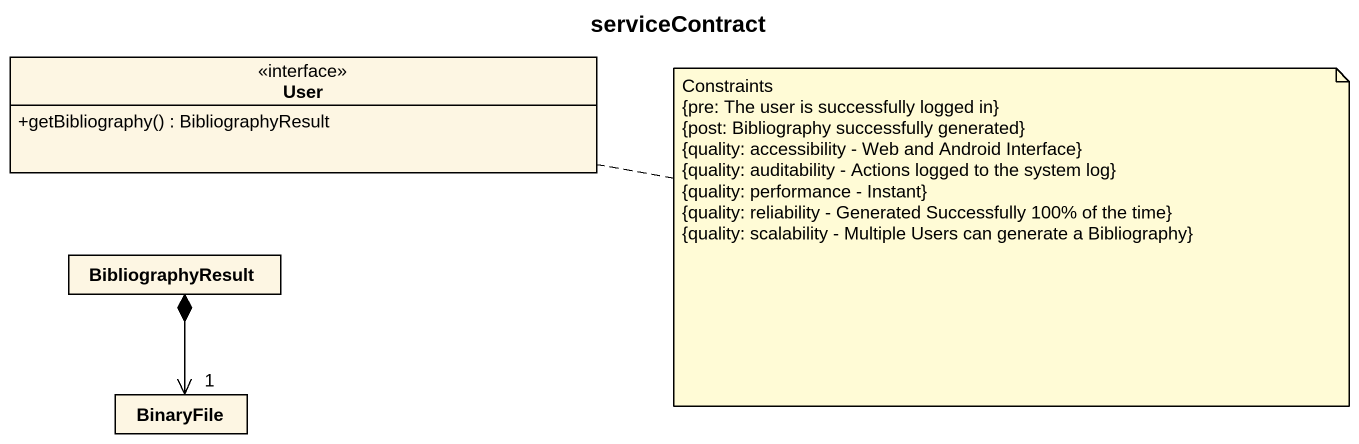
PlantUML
@startuml
title serviceContract
hide circle
hide empty members
skinparam classAttributeIconSize 0
interface User {
  +getBibliography() : BibliographyResult
}
class BibliographyResult
class BinaryFile
BibliographyResult *--> "1" BinaryFile
note right of User
  Constraints
  {pre: The user is successfully logged in}
  {post: Bibliography successfully generated}
  {quality: accessibility - Web and Android Interface}
  {quality: auditability - Actions logged to the system log}
  {quality: performance - Instant}
  {quality: reliability - Generated Successfully 100% of the time}
  {quality: scalability - Multiple Users can generate a Bibliography}
end note
@enduml
